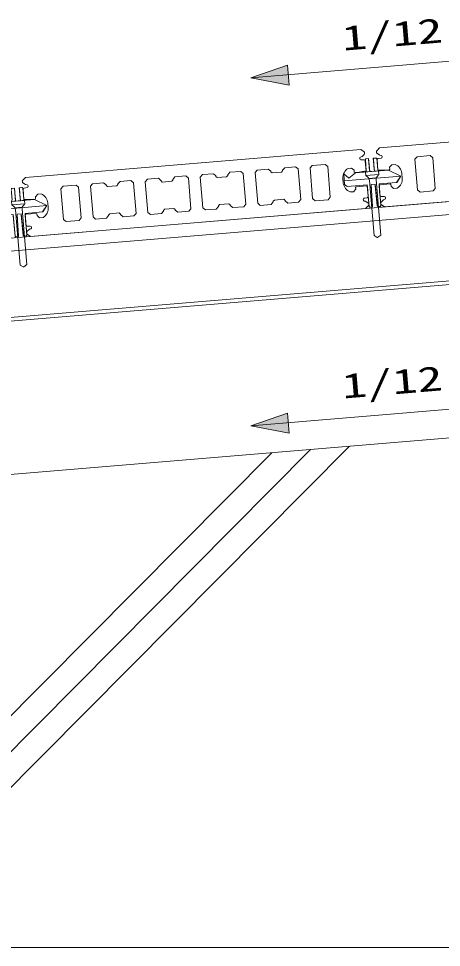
# Model space of a CAD drawing. Units: millimetres, scale not verified. Extents: x -829 to 829, y -160 to 161.
# Drawn here: x -214.9 to -179.2, y -10.7 to 67.8 of the extents above; entities that cross this region are included whole.
import ezdxf
from ezdxf.enums import TextEntityAlignment as Align

# ---------------------------------------------------------------- set-up
doc = ezdxf.new("R2010")
doc.units = ezdxf.units.MM
doc.header["$LTSCALE"] = 2
for name, color, linetype, lineweight in [('0-0_一般', 4, 'Continuous', 9), ('0-1_根太', 4, 'Continuous', 9), ('0-2_デッキ', 4, 'Continuous', 9), ('0-7_文字', 4, 'Continuous', 9)]:
    doc.layers.add(name, color=color, linetype=linetype, lineweight=lineweight)
doc.styles.add('ＭＳ ゴシック', font='')
doc.styles.get('ＭＳ ゴシック').set_extended_font_data('MS Gothic')

# ---------------------------------------------------------------- blocks, each defined once
blk = doc.blocks.new('グループ-5-1')
at = {"layer": '0-1_根太'}
for p, q in [((-2064.69, 567.44), (1085.36, 829.95)), ((-2063.77, 556.48), (1085.36, 818.91)), ((-2059.14, 500.88), (1085.35, 762.92)), ((-2058.88, 497.69), (1085.35, 759.71))]:
    blk.add_line(p, q, dxfattribs=at)
blk = doc.blocks.new('グループ-15-1')
at = {"layer": '0-0_一般'}
for p, q in [((-867.92, 708.5), (-867.3, 699.06)), ((-865.16, 709.32), (-867.37, 709.13)), ((-865.16, 709.32), (-865.11, 708.74)), ((-865.11, 708.74), (-864.33, 699.32)), ((-858.96, 709.83), (-861.17, 709.65)), ((-861.13, 709.07), (-861.17, 709.65)), ((-860.34, 699.65), (-861.13, 709.07)), ((-857.37, 699.89), (-858.32, 709.3)), ((-876.21, 697.36), (-848.3, 699.68)), ((-837.84, 694.54), (-885.67, 690.55)), ((-841.41, 689.22), (-837.84, 694.54)), ((-866.24, 686.2), (-864.79, 668.81)), ((-862.94, 686.46), (-861.79, 669.04)), ((-857.83, 669.37), (-859.58, 686.74)), ((-854.83, 669.64), (-856.28, 687.03)), ((-864.15, 668.26), (-861.76, 668.46)), ((-861.79, 669.04), (-861.76, 668.46)), ((-857.77, 668.79), (-857.83, 669.37)), ((-857.77, 668.79), (-855.38, 668.99))]:
    blk.add_line(p, q, dxfattribs=at)
blk.add_lwpolyline([(-886.17, 696.53), (-881.85, 692.87), (-876.21, 697.36), (-867.3, 699.1), (-867.92, 708.5), (-867.37, 709.13), (-865.16, 709.32), (-864.25, 698.36), (-860.26, 698.69), (-861.17, 709.65), (-858.96, 709.83), (-858.32, 709.3), (-857.37, 699.93), (-848.3, 699.68), (-837.84, 694.54), (-841.52, 689.21), (-856.36, 687.98), (-854.83, 669.64), (-855.38, 668.99), (-857.77, 668.79), (-859.68, 687.7), (-863, 687.42), (-861.76, 668.46), (-864.15, 668.26), (-864.79, 668.81), (-866.32, 687.14), (-883.26, 685.73), (-885.42, 687.56)], close=True, dxfattribs=at)
for centre, start, end in [((-867.32, 708.54), 94.76364, 183.76364), ((-858.91, 709.24), 5.76364, 94.76364), ((-864.2, 668.86), 184.76364, 274.76364), ((-855.43, 669.59), 274.76364, 4.76364)]:
    blk.add_arc(centre, 0.6, start, end, dxfattribs=at)
blk = doc.blocks.new('グループ-16-1')
at = {"layer": '0-0_一般'}
for p, q in [((-856.77, 698.98), (-856.53, 695.99)), ((-856.53, 695.99), (-867.49, 695.08)), ((-867.49, 695.08), (-865.86, 693.7)), ((-858.97, 693.1), (-864.59, 692.63)), ((-864.46, 690.98), (-860.56, 644.28)), ((-858.84, 691.44), (-854.94, 644.74)), ((-856.53, 695.99), (-857.9, 694.36)), ((-860.56, 644.28), (-857.97, 642.76)), ((-857.97, 642.76), (-857.6, 642.72))]:
    blk.add_line(p, q, dxfattribs=at)
for points in [[(-856.77, 698.98), (-867.74, 698.06), (-867.49, 695.08)], [(-857.6, 642.72), (-857.25, 642.82), (-854.94, 644.74)]]:
    blk.add_lwpolyline(points, dxfattribs=at)
for centre, start, end in [((-868.44, 690.64), 4.76364, 49.76364), ((-854.85, 691.78), 139.76364, 184.76364)]:
    blk.add_arc(centre, 4, start, end, dxfattribs=at)
blk = doc.blocks.new('グループ-17-1')
at = {"layer": '0-0_一般'}
for name in ['グループ-15-1', 'グループ-16-1']:
    blk.add_blockref(name, (0, 0), dxfattribs=at)
blk = doc.blocks.new('グループ-18-1')
at = {"layer": '0-0_一般'}
for p, q in [((-568.96, 733.41), (-568.34, 723.97)), ((-566.2, 734.23), (-568.41, 734.05)), ((-566.2, 734.23), (-566.15, 733.65)), ((-566.15, 733.65), (-565.36, 724.23)), ((-560, 734.75), (-562.21, 734.56)), ((-562.16, 733.99), (-562.21, 734.56)), ((-561.38, 724.56), (-562.16, 733.99)), ((-558.4, 724.8), (-559.35, 734.21)), ((-577.24, 722.27), (-549.34, 724.6)), ((-538.87, 719.45), (-586.71, 715.46)), ((-542.45, 714.13), (-538.87, 719.45)), ((-567.28, 711.12), (-565.83, 693.72)), ((-563.98, 711.37), (-562.83, 693.95)), ((-558.86, 694.28), (-560.62, 711.65)), ((-555.87, 694.55), (-557.32, 711.95)), ((-565.18, 693.17), (-562.79, 693.37)), ((-562.83, 693.95), (-562.79, 693.37)), ((-558.81, 693.71), (-558.86, 694.28)), ((-558.81, 693.71), (-556.41, 693.9))]:
    blk.add_line(p, q, dxfattribs=at)
blk.add_lwpolyline([(-587.21, 721.44), (-582.89, 717.79), (-577.24, 722.27), (-568.34, 724.02), (-568.96, 733.41), (-568.41, 734.05), (-566.2, 734.23), (-565.28, 723.27), (-561.3, 723.6), (-562.21, 734.56), (-560, 734.75), (-559.35, 734.21), (-558.41, 724.85), (-549.34, 724.6), (-538.87, 719.45), (-542.55, 714.13), (-557.39, 712.89), (-555.87, 694.55), (-556.41, 693.9), (-558.81, 693.71), (-560.71, 712.61), (-564.04, 712.33), (-562.79, 693.37), (-565.18, 693.17), (-565.83, 693.72), (-567.36, 712.06), (-584.3, 710.65), (-586.46, 712.47)], close=True, dxfattribs=at)
for centre, start, end in [((-568.36, 733.45), 94.76364, 183.76364), ((-559.95, 734.15), 5.76364, 94.76364), ((-565.23, 693.77), 184.76364, 274.76364), ((-556.46, 694.5), 274.76364, 4.76364)]:
    blk.add_arc(centre, 0.6, start, end, dxfattribs=at)
blk = doc.blocks.new('グループ-19-1')
at = {"layer": '0-0_一般'}
for p, q in [((-557.81, 723.89), (-557.56, 720.9)), ((-557.56, 720.9), (-568.52, 719.99)), ((-568.52, 719.99), (-566.9, 718.61)), ((-560.01, 718.01), (-565.63, 717.54)), ((-565.49, 715.89), (-561.6, 669.19)), ((-559.87, 716.36), (-555.98, 669.66)), ((-557.56, 720.9), (-558.94, 719.27)), ((-561.6, 669.19), (-559.01, 667.68)), ((-559.01, 667.68), (-558.64, 667.63))]:
    blk.add_line(p, q, dxfattribs=at)
for points in [[(-557.81, 723.89), (-568.77, 722.98), (-568.52, 719.99)], [(-558.64, 667.63), (-558.29, 667.74), (-555.98, 669.66)]]:
    blk.add_lwpolyline(points, dxfattribs=at)
for centre, start, end in [((-569.48, 715.56), 4.76364, 49.76364), ((-555.89, 716.69), 139.76364, 184.76364)]:
    blk.add_arc(centre, 4, start, end, dxfattribs=at)
blk = doc.blocks.new('グループ-20-1')
at = {"layer": '0-0_一般'}
for name in ['グループ-18-1', 'グループ-19-1']:
    blk.add_blockref(name, (0, 0), dxfattribs=at)

msp = doc.modelspace()

# ---------------------------------------------------------------- linework, layer by layer
at = {"layer": '0-0_一般', "color": 1}
for p, q in [((-335.197, 19.262), (-20.197, 45.512)), ((-380.997, -10.738), (-20.197, -10.738))]:
    msp.add_line(p, q, dxfattribs=at)
at = {"layer": '0-0_一般', "color": 7}
for p, q in [((-186.974, 31.614), (-228.997, -10.738)), ((-193.515, 31.069), (-234.997, -10.738)), ((-190.244, 31.341), (-231.997, -10.738))]:
    msp.add_line(p, q, dxfattribs=at)
at = {"layer": '0-2_デッキ'}
for p, q in [((-186.1, 55.917), (-186.102, 55.948)), ((-186.038, 56.051), (-185.933, 56.093)), ((-185.733, 55.822), (-185.999, 55.824)), ((-185.9, 56.113), (-185.717, 56.286)), ((-185.686, 56.369), (-185.69, 56.422)), ((-184.694, 56.505), (-184.689, 56.452)), ((-184.645, 56.376), (-184.436, 56.236)), ((-184.29, 55.966), (-184.552, 55.921)), ((-184.4, 56.22), (-184.289, 56.197)), ((-184.209, 56.106), (-184.206, 56.075)), ((-187.484, 53.862), (-187.517, 54.26)), ((-182.534, 54.676), (-182.501, 54.277)), ((-214.59, 54.014), (-214.586, 53.96)), ((-214.541, 53.884), (-214.332, 53.744)), ((-214.187, 53.475), (-214.448, 53.429)), ((-214.297, 53.729), (-214.186, 53.706)), ((-214.105, 53.615), (-214.103, 53.583)), ((-185.728, 52.571), (-185.466, 52.617)), ((-184.285, 52.715), (-184.019, 52.714)), ((-183.918, 52.621), (-183.916, 52.589)), ((-212.431, 52.184), (-212.397, 51.786)), ((-185.809, 52.432), (-185.812, 52.463)), ((-185.618, 52.317), (-185.729, 52.341)), ((-185.374, 52.162), (-185.582, 52.302)), ((-185.325, 52.032), (-185.329, 52.086)), ((-184.332, 52.169), (-184.328, 52.115)), ((-184.118, 52.424), (-184.301, 52.251)), ((-183.98, 52.486), (-184.086, 52.445)), ((-214.229, 49.678), (-214.224, 49.624)), ((-214.015, 49.933), (-214.197, 49.76)), ((-214.181, 50.224), (-213.916, 50.222)), ((-213.876, 49.995), (-213.982, 49.953)), ((-213.815, 50.129), (-213.812, 50.098))]:
    msp.add_line(p, q, dxfattribs=at)
for points in [[(-155.837, 58.988), (-156.118, 59.185), (-184.419, 56.827), (-184.664, 56.586)], [(-185.733, 56.497), (-186.014, 56.694), (-214.316, 54.335), (-214.56, 54.095)], [(-184.636, 55.812), (-184.565, 54.958), (-184.511, 54.912), (-183.614, 54.987), (-183.568, 55.041), (-183.581, 55.191), (-183.398, 55.407), (-183.099, 55.431)], [(-187.085, 55.099), (-186.786, 55.124), (-186.57, 54.941), (-186.558, 54.792), (-186.504, 54.746), (-185.607, 54.821), (-185.561, 54.875), (-185.633, 55.729)], [(-184.285, 52.041), (-184.004, 51.844), (-155.702, 54.202), (-155.458, 54.443)], [(-185.382, 52.725), (-185.453, 53.579), (-185.507, 53.625), (-186.404, 53.55), (-186.45, 53.496), (-186.438, 53.347), (-186.62, 53.131), (-186.919, 53.106)], [(-182.933, 53.438), (-183.232, 53.413), (-183.448, 53.596), (-183.46, 53.746), (-183.514, 53.791), (-184.411, 53.717), (-184.457, 53.663), (-184.386, 52.808)], [(-214.532, 53.321), (-214.461, 52.467), (-214.407, 52.421), (-213.51, 52.496), (-213.465, 52.55), (-213.477, 52.699), (-213.294, 52.915), (-212.995, 52.94)], [(-214.181, 49.549), (-213.901, 49.352), (-185.599, 51.711), (-185.355, 51.952)], [(-212.829, 50.947), (-213.128, 50.922), (-213.344, 51.105), (-213.357, 51.254), (-213.411, 51.3), (-214.307, 51.225), (-214.353, 51.171), (-214.282, 50.317)]]:
    msp.add_lwpolyline(points, dxfattribs=at)
for points in [[(-181.433, 55.871), (-181.25, 56.087), (-180.153, 56.179), (-179.937, 55.996), (-179.721, 53.405), (-179.904, 53.189), (-181.001, 53.098), (-181.217, 53.281)], [(-193.606, 54.807), (-193.498, 54.715), (-192.701, 54.782), (-192.61, 54.89), (-192.614, 54.94), (-192.431, 55.155), (-191.509, 55.232), (-191.293, 55.05), (-191.078, 52.459), (-191.26, 52.243), (-192.182, 52.166), (-192.398, 52.349), (-192.402, 52.398), (-192.51, 52.49), (-193.307, 52.423), (-193.399, 52.315), (-193.394, 52.266), (-193.577, 52.05), (-194.499, 51.973), (-194.715, 52.155), (-194.931, 54.746), (-194.748, 54.962), (-193.826, 55.039), (-193.61, 54.857)], [(-190.081, 52.542), (-190.297, 55.133), (-190.114, 55.349), (-189.017, 55.44), (-188.801, 55.257), (-188.586, 52.667), (-188.768, 52.451), (-189.865, 52.359)], [(-201.67, 51.576), (-201.674, 51.626), (-201.782, 51.717), (-202.58, 51.651), (-202.671, 51.543), (-202.667, 51.493), (-202.85, 51.277), (-203.771, 51.2), (-203.987, 51.383), (-204.203, 53.974), (-204.02, 54.19), (-203.099, 54.267), (-202.883, 54.084), (-202.879, 54.034), (-202.771, 53.943), (-201.973, 54.009), (-201.882, 54.117), (-201.886, 54.167), (-201.703, 54.383), (-200.782, 54.46), (-200.566, 54.277), (-200.35, 51.686), (-200.533, 51.47), (-201.454, 51.393)], [(-197.244, 54.504), (-197.248, 54.553), (-197.065, 54.769), (-196.143, 54.846), (-195.927, 54.663), (-195.711, 52.072), (-195.894, 51.857), (-196.816, 51.78), (-197.032, 51.962), (-197.036, 52.012), (-197.144, 52.104), (-197.941, 52.037), (-198.033, 51.929), (-198.028, 51.879), (-198.211, 51.663), (-199.133, 51.587), (-199.349, 51.769), (-199.565, 54.36), (-199.382, 54.576), (-198.46, 54.653), (-198.244, 54.47), (-198.24, 54.421), (-198.132, 54.329), (-197.335, 54.396)], [(-211.329, 53.38), (-211.146, 53.596), (-210.05, 53.687), (-209.834, 53.505), (-209.618, 50.914), (-209.8, 50.698), (-210.897, 50.607), (-211.113, 50.789)], [(-207.301, 51.107), (-207.483, 50.891), (-208.405, 50.814), (-208.621, 50.997), (-208.837, 53.588), (-208.654, 53.804), (-207.733, 53.88), (-207.517, 53.698), (-207.513, 53.648), (-207.405, 53.556), (-206.607, 53.623), (-206.516, 53.731), (-206.52, 53.781), (-206.337, 53.997), (-205.416, 54.073), (-205.2, 53.891), (-204.984, 51.3), (-205.166, 51.084), (-206.088, 51.007), (-206.304, 51.19), (-206.308, 51.24), (-206.416, 51.331), (-207.214, 51.264), (-207.305, 51.156)]]:
    msp.add_lwpolyline(points, close=True, dxfattribs=at)
for centre, radius, start, end in [((-184.592, 56.514), 0.102, 134.56921, 184.76364), ((-186.001, 55.957), 0.102, 111.46289, 184.76364), ((-185.999, 55.925), 0.102, 184.76364, 270), ((-185.97, 56.187), 0.102, 291.46289, 313.42345), ((-185.792, 56.414), 0.102, 4.76364, 54.95807), ((-185.734, 55.721), 0.102, 4.76364, 90), ((-185.787, 56.36), 0.102, 313.42345, 4.76364), ((-184.588, 56.46), 0.102, 184.76364, 236.10383), ((-184.535, 55.821), 0.102, 99.84325, 184.76364), ((-184.379, 56.32), 0.102, 236.10383, 258.0644), ((-184.308, 56.066), 0.102, 279.84325, 4.76364), ((-184.31, 56.098), 0.102, 4.76364, 78.0644), ((-186.576, 54.306), 0.942, 122.71432, 182.7957), ((-183.47, 54.565), 0.942, 6.73158, 66.81296), ((-183.442, 54.231), 0.942, 302.71432, 2.7957), ((-214.489, 54.022), 0.102, 134.56921, 184.76364), ((-214.484, 53.969), 0.102, 184.76364, 236.10383), ((-214.431, 53.329), 0.102, 99.84325, 184.76364), ((-214.276, 53.828), 0.102, 236.10383, 258.0644), ((-214.204, 53.575), 0.102, 279.84325, 4.76364), ((-214.207, 53.606), 0.102, 4.76364, 78.0644), ((-186.548, 53.972), 0.942, 186.73158, 246.81296), ((-213.366, 52.074), 0.942, 6.73158, 66.81296), ((-185.484, 52.717), 0.102, 279.84325, 4.76364), ((-184.284, 52.817), 0.102, 184.76364, 270), ((-184.02, 52.612), 0.102, 4.76364, 90), ((-185.711, 52.471), 0.102, 99.84325, 184.76364), ((-185.708, 52.44), 0.102, 184.76364, 258.0644), ((-185.639, 52.218), 0.102, 56.10383, 78.0644), ((-185.43, 52.077), 0.102, 4.76364, 56.10383), ((-185.426, 52.024), 0.102, 314.56921, 4.76364), ((-184.231, 52.177), 0.102, 133.42345, 184.76364), ((-184.227, 52.124), 0.102, 184.76364, 234.95807), ((-184.048, 52.35), 0.102, 111.46289, 133.42345), ((-184.017, 52.581), 0.102, 291.46289, 4.76364), ((-213.339, 51.74), 0.942, 302.71432, 2.7957), ((-214.181, 50.326), 0.102, 184.76364, 270), ((-214.127, 49.686), 0.102, 133.42345, 184.76364), ((-214.123, 49.633), 0.102, 184.76364, 234.95807), ((-213.945, 49.859), 0.102, 111.46289, 133.42345), ((-213.916, 50.121), 0.102, 4.76364, 90), ((-213.913, 50.09), 0.102, 291.46289, 4.76364)]:
    msp.add_arc(centre, radius, start, end, dxfattribs=at)
at = {"layer": '0-7_文字', "color": 7}
for p, q in [((-173.797, 64.545), (-195.297, 62.753)), ((-173.797, 35.145), (-195.297, 33.353))]:
    msp.add_line(p, q, dxfattribs=at)
for points in [[(-192.07, 62.126), (-195.297, 62.753), (-192.189, 63.824)], [(-192.07, 32.726), (-195.297, 33.353), (-192.189, 34.424)]]:
    msp.add_lwpolyline(points, close=True, dxfattribs=at)
for points in [[(-192.07, 62.126), (-192.189, 63.824), (-195.297, 62.753)], [(-192.07, 32.726), (-192.189, 34.424), (-195.297, 33.353)]]:
    msp.add_solid(points, dxfattribs=at)

# ---------------------------------------------------------------- block references
at = {"layer": '0-0_一般', "xscale": 0.1, "yscale": 0.1}
for name in ['グループ-20-1', 'グループ-17-1']:
    msp.add_blockref(name, (-128.728, -17.5), dxfattribs=at)
at = {"layer": '0-1_根太', "xscale": 0.1, "yscale": 0.1}
msp.add_blockref('グループ-5-1', (-128.728, -17.5), dxfattribs=at)

# ---------------------------------------------------------------- texts
at = {"layer": '0-7_文字', "color": 7, "style": 'ＭＳ ゴシック', "width": 1.5}
for p in [(-187.472, 64.42), (-187.472, 35.02)]:
    msp.add_text('1/12', height=2.09, rotation=4.764, dxfattribs=at).set_placement(p, align=Align.BOTTOM_LEFT)

doc.saveas('drawing.dxf')
